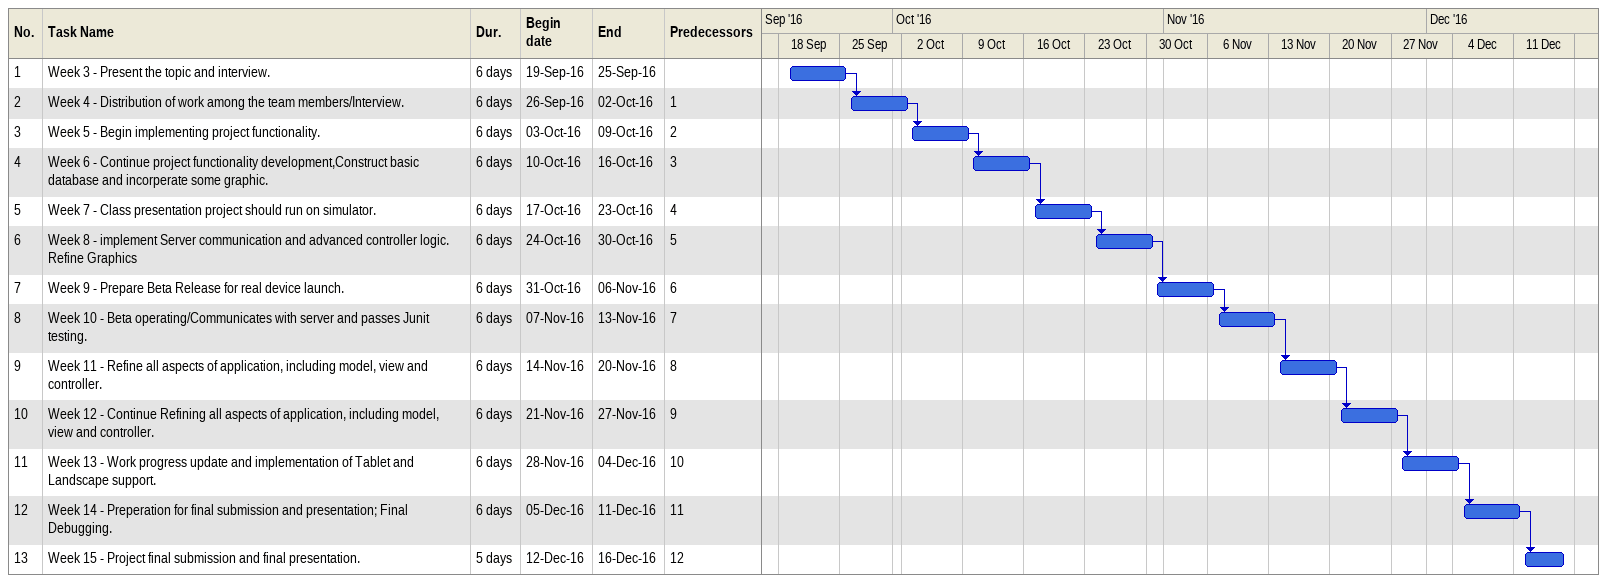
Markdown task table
| ID | Task | Duration | Start | Finish | Predecessors |
|---|---|---|---|---|---|
| 1 | Week 3 - Present the topic and interview. | 6d | 2016-09-19 | 2016-09-25 |  |
| 2 | Week 4 - Distribution of work among the team members/Interview. | 6d | 2016-09-26 | 2016-10-02 | 1 |
| 3 | Week 5 - Begin implementing project functionality. | 6d | 2016-10-03 | 2016-10-09 | 2 |
| 4 | Week 6 - Continue project functionality development,Construct basic database and incorperate some graphic. | 6d | 2016-10-10 | 2016-10-16 | 3 |
| 5 | Week 7 - Class presentation project should run on simulator. | 6d | 2016-10-17 | 2016-10-23 | 4 |
| 6 | Week 8 - implement Server communication and advanced controller logic. Refine Graphics | 6d | 2016-10-24 | 2016-10-30 | 5 |
| 7 | Week 9 - Prepare Beta Release for real device launch. | 6d | 2016-10-31 | 2016-11-06 | 6 |
| 8 | Week 10 - Beta operating/Communicates with server and passes Junit testing. | 6d | 2016-11-07 | 2016-11-13 | 7 |
| 9 | Week 11 - Refine all aspects of application, including model, view and controller. | 6d | 2016-11-14 | 2016-11-20 | 8 |
| 10 | Week 12 - Continue Refining all aspects of application, including model, view and controller. | 6d | 2016-11-21 | 2016-11-27 | 9 |
| 11 | Week 13 - Work progress update and implementation of Tablet and Landscape support. | 6d | 2016-11-28 | 2016-12-04 | 10 |
| 12 | Week 14 - Preperation for final submission and presentation; Final Debugging. | 6d | 2016-12-05 | 2016-12-11 | 11 |
| 13 | Week 15 - Project final submission and final presentation. | 5d | 2016-12-12 | 2016-12-16 | 12 |
